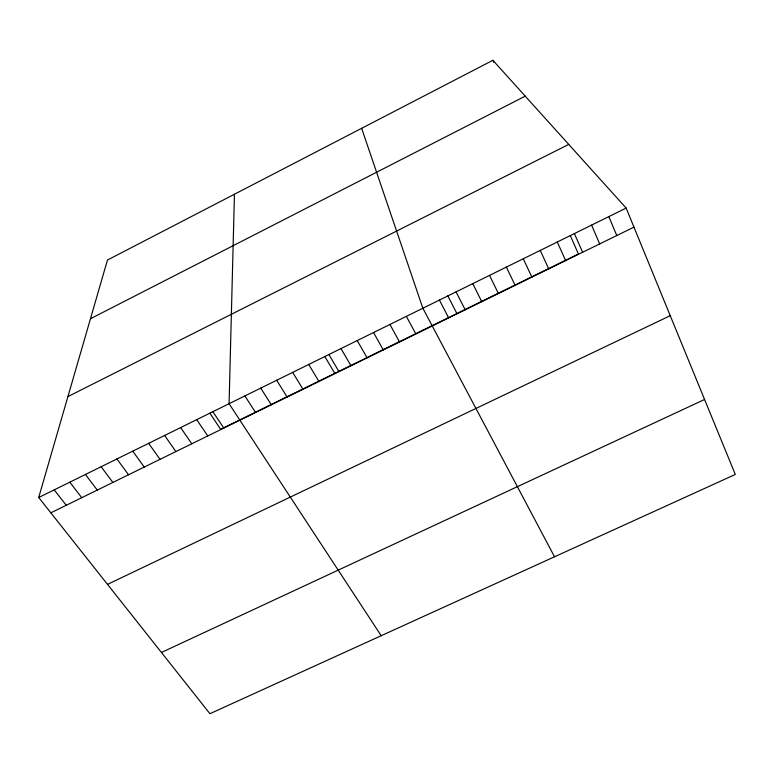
<?xml version="1.0" encoding="UTF-8"?>
<svg xmlns="http://www.w3.org/2000/svg" width="774" height="774" viewBox="0 0 774 774"><rect width="100%" height="100%" fill="white"/><g stroke="black" fill="none" stroke-linecap="round" stroke-linejoin="round"><path stroke-width="1.16" d="M234.445 194.235L229.085 403.709L381.185 635.715M38.7 497.498L107.46 260.045L492.893 60.295L626.156 208.08L735.3 474.452L209.928 713.705L38.7 497.498L626.156 208.08M90.461 318.733L525.227 96.15M67.919 396.598L568.735 144.399M50.842 512.833L633.964 227.121M107.509 584.38L670.245 315.676M161.427 652.472L704.582 399.481M54.219 489.855L66.264 505.277M69.805 482.173L81.734 497.701M85.45 474.472L97.272 490.087M101.152 466.732L112.869 482.444M116.922 458.963L128.532 474.772M132.76 451.165L144.254 467.07M148.647 443.328L160.034 459.33M164.61 435.472L175.882 451.571M180.632 427.577L191.788 443.773M196.712 419.653L207.761 435.946M209.841 413.132L220.648 429.289L578.41 253.978L570.274 235.557M212.869 411.691L223.802 428.09M244.884 395.92L255.584 412.523M260.741 388.103L271.335 404.802M276.666 380.257L287.144 397.052M292.659 372.381L303.011 389.283M308.71 364.477L318.946 381.476M324.819 356.533L334.939 373.639M328.873 354.482L338.828 371.385M340.995 348.571L350.999 365.763M357.24 340.57L367.118 357.869M373.552 332.53L383.304 349.935M389.922 324.47L399.558 341.973M406.36 316.373L415.87 333.981M554.513 556.777L422.856 308.236L361.642 128.32M439.429 300.08L448.688 317.901M447.817 295.881L456.892 313.528M456.06 291.875L465.193 309.813M472.769 283.652L481.767 301.696M489.536 275.389L498.408 293.539M506.37 267.098L515.116 285.354M523.272 258.768L531.893 277.14M540.252 250.408L548.737 268.888M557.29 242.01L565.639 260.596M492.893 60.295L493.793 62.346M574.405 233.574L582.619 252.285M591.588 225.108L599.666 243.926M608.838 216.614L616.781 235.548"/></g></svg>
